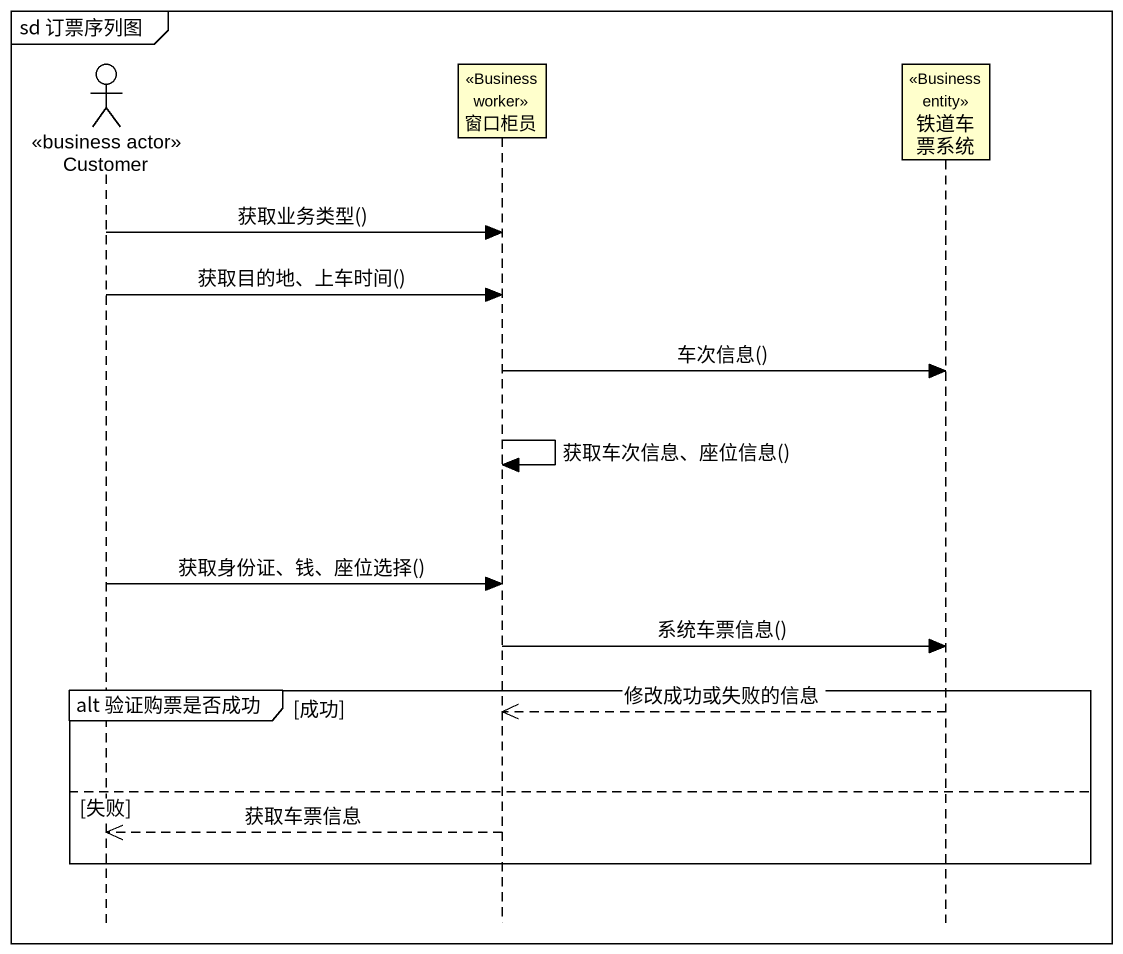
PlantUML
@startuml
mainframe sd 订票序列图
hide footbox
actor Customer <<business actor>>
participant 窗口柜员 <<Business worker>>
participant 铁道车票系统 <<Business entity>>

Customer -> 窗口柜员 : 获取业务类型()
Customer -> 窗口柜员 : 获取目的地、上车时间()
窗口柜员 -> 铁道车票系统 : 车次信息()
窗口柜员 -> 窗口柜员 : 获取车次信息、座位信息()
Customer -> 窗口柜员 : 获取身份证、钱、座位选择()
窗口柜员 -> 铁道车票系统 : 系统车票信息()
group alt 验证购票是否成功 [成功]
  铁道车票系统 -->> 窗口柜员 : 修改成功或失败的信息
else 失败
  窗口柜员 -->> Customer : 获取车票信息
end
@enduml
